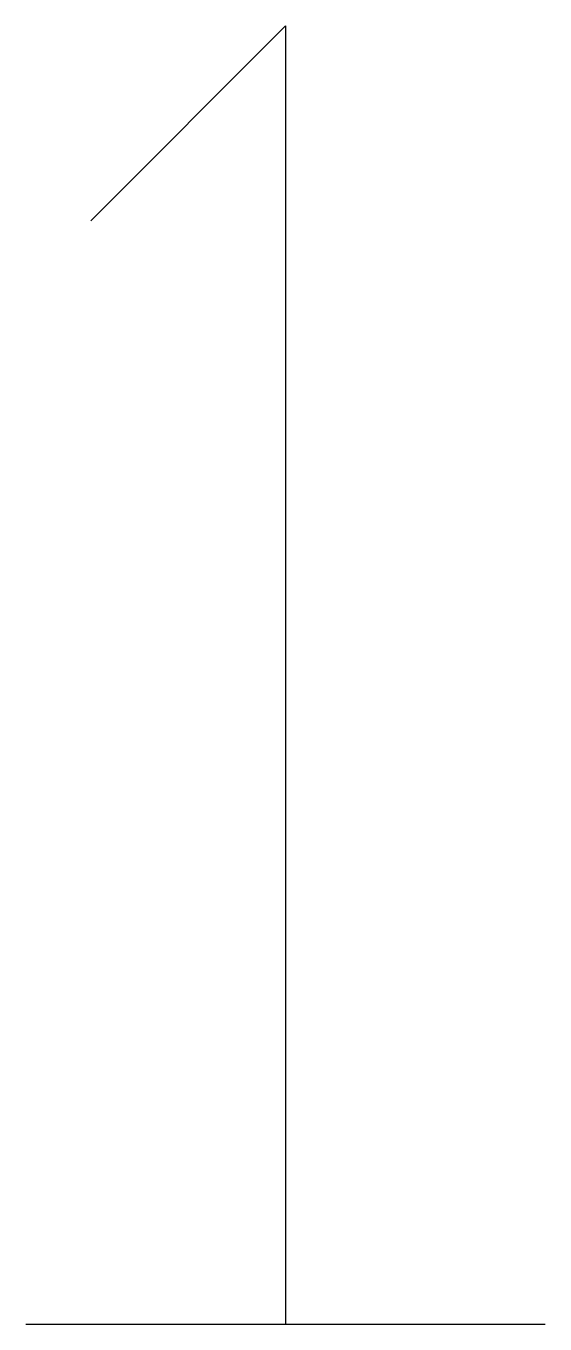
# Model space of a CAD drawing. Header units: millimetres. Extents: x 3 to 7, y 0 to 10.
import ezdxf

# ---------------------------------------------------------------- set-up
doc = ezdxf.new("R2010")
doc.units = ezdxf.units.MM
doc.layers.get('0').update_dxf_attribs({"linetype": 'CONTINUOUS'})

msp = doc.modelspace()

# ---------------------------------------------------------------- linework, layer by layer
for p, q in [((5, 10), (3.5, 8.5)), ((5, 10), (5, 0)), ((3, 0), (7, 0))]:
    msp.add_line(p, q)

doc.saveas('drawing.dxf')
